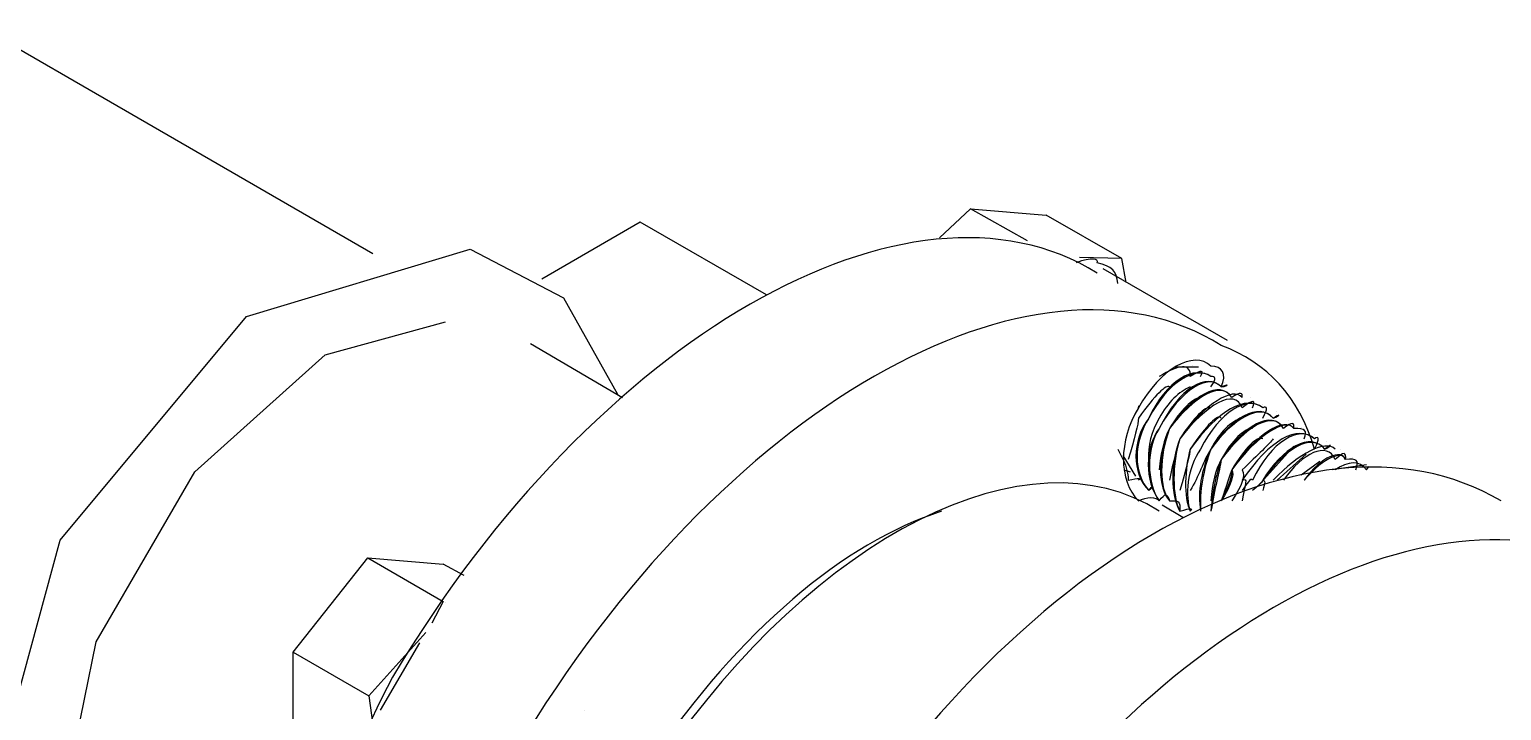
# Model space of a CAD drawing. Header units: inches. Extents: x 0.3 to 33.8, y 15.5 to 37.1.
# Drawn here: x 9.822 to 10.556, y 27.446 to 27.785 of the extents above; entities that cross this region are included whole.
import ezdxf

# ---------------------------------------------------------------- set-up
doc = ezdxf.new("R2010")
doc.units = ezdxf.units.IN
doc.header["$MEASUREMENT"] = 0

# ---------------------------------------------------------------- blocks, each defined once
blk = doc.blocks.new('60298_1')
at = {"transparency": 33554687}
for points in [[(9.6749, 27.85763), (9.99301, 27.67379)], [(10.27549, 27.68153), (10.29098, 27.69599)], [(10.29098, 27.69599), (10.32868, 27.6929)], [(10.31938, 27.67999), (10.29098, 27.69599)], [(10.12624, 27.68928), (10.07719, 27.66088)], [(10.18925, 27.65313), (10.12624, 27.68928)], [(10.36637, 27.67121), (10.32868, 27.6929)], [(9.79987, 27.39441), (9.83706, 27.53074), (9.93001, 27.64229), (10.04155, 27.67585), (10.08803, 27.65158), (10.11488, 27.60355)], [(10.36637, 27.67121), (10.3452, 27.67172)], [(10.41905, 27.63041), (10.35708, 27.66604)], [(10.36844, 27.65933), (10.36637, 27.67121)], [(9.83757, 27.39441), (9.85513, 27.48013), (9.90419, 27.56483), (9.96926, 27.62318), (10.02916, 27.6397)], [(10.07151, 27.62886), (10.11747, 27.60201)], [(10.40459, 27.61698), (10.39271, 27.61698)], [(10.39891, 27.62008), (10.39891, 27.62008)], [(10.40149, 27.61802), (10.40149, 27.61802)], [(10.40459, 27.61698), (10.40459, 27.61698)], [(10.41079, 27.61337), (10.41079, 27.61337)], [(10.4175, 27.60924), (10.4175, 27.60924)], [(10.4237, 27.60562), (10.4237, 27.60562)], [(10.43041, 27.60201), (10.43041, 27.60201)], [(10.43661, 27.59839), (10.43661, 27.59839)], [(10.44332, 27.59478), (10.44332, 27.59478)], [(10.44952, 27.59065), (10.44952, 27.59065)], [(10.45571, 27.58703), (10.45571, 27.58703)], [(10.4521, 27.57774), (10.43402, 27.5576)], [(10.46243, 27.58342), (10.46243, 27.58342)], [(10.46862, 27.5798), (10.46862, 27.5798)], [(10.36689, 27.57309), (10.37309, 27.56276)], [(10.45829, 27.57361), (10.44384, 27.56069)], [(10.46501, 27.56999), (10.45571, 27.56328)], [(10.47534, 27.57619), (10.47534, 27.57619)], [(10.48153, 27.57206), (10.48153, 27.57206)], [(10.36741, 27.56586), (10.37051, 27.56483)], [(10.36741, 27.56586), (10.36741, 27.56586)], [(10.37309, 27.56276), (10.37309, 27.56276)], [(10.48825, 27.56844), (10.4712, 27.56586)], [(10.4712, 27.56638), (10.4712, 27.56638)], [(10.48825, 27.56844), (10.48825, 27.56844)], [(10.3798, 27.55915), (10.3798, 27.55915)], [(10.386, 27.55501), (10.386, 27.55501)], [(10.39684, 27.5421), (10.38651, 27.5483)], [(10.39271, 27.5514), (10.39271, 27.5514)], [(10.39891, 27.54778), (10.39891, 27.54778)], [(9.95325, 27.47497), (9.99043, 27.52197)], [(9.99043, 27.52197), (10.02813, 27.50027)], [(9.99043, 27.52197), (10.02813, 27.51887)], [(10.03845, 27.51318), (10.02813, 27.51887)], [(10.02813, 27.50027), (10.02245, 27.48943)], [(10.02916, 27.49976), (10.02916, 27.49976)], [(10.01935, 27.48478), (9.99095, 27.45328)], [(9.95325, 27.47497), (9.99095, 27.45328)], [(9.95325, 27.42488), (9.95325, 27.47497)], [(10.01625, 27.47962), (9.99663, 27.44605)], [(9.99095, 27.45328), (9.99301, 27.43882)], [(10.09836, 27.44605), (10.09836, 27.44605)]]:
    blk.add_lwpolyline(points, dxfattribs=at)
for points, knots in [([(10.35398, 27.66398), (10.26047, 27.72211), (10.10357, 27.63152), (10.00282, 27.46258), (9.97438, 27.40776), (9.95159, 27.34752), (9.94085, 27.287)], [0, 0, 0, 0, 1, 1, 1, 2, 2, 2, 2]), ([(10.36431, 27.65881), (10.36396, 27.66473), (10.36146, 27.66739), (10.35398, 27.66914), (10.35508, 27.67107), (10.35115, 27.67189), (10.34365, 27.66914)], [0, 0, 0, 0, 1, 1, 1, 2, 2, 2, 2]), ([(10.46243, 27.57619), (10.45466, 27.60254), (10.43861, 27.61926), (10.41595, 27.62783), (10.32242, 27.68634), (10.16552, 27.59576), (10.06479, 27.42643), (10.03906, 27.37673), (10.01741, 27.32181), (10.00282, 27.26634)], [0, 0, 0, 0, 1, 1, 1, 2, 2, 2, 3, 3, 3, 3]), ([(10.41079, 27.61234), (10.40252, 27.61842), (10.38851, 27.61033), (10.3798, 27.59168), (10.37123, 27.5804), (10.37123, 27.56423), (10.3798, 27.55553)], [0, 0, 0, 0, 1, 1, 1, 2, 2, 2, 2]), ([(10.41079, 27.60717), (10.41376, 27.61173), (10.41291, 27.61242), (10.41079, 27.61234), (10.40332, 27.61796), (10.38931, 27.60987), (10.3798, 27.59168), (10.37203, 27.57994), (10.37203, 27.56376), (10.3798, 27.55553), (10.38162, 27.55823), (10.38264, 27.55783), (10.3798, 27.55553)], [0, 0, 0, 0, 1, 1, 1, 2, 2, 2, 3, 3, 3, 4, 4, 4, 4]), ([(10.41595, 27.60717), (10.41883, 27.61365), (10.41629, 27.61769), (10.41079, 27.6175), (10.40219, 27.62584), (10.38538, 27.61613), (10.37464, 27.59684), (10.37499, 27.59814), (10.37498, 27.59812), (10.37464, 27.59684)], [0, 0, 0, 0, 1, 1, 1, 2, 2, 2, 3, 3, 3, 3]), ([(10.40562, 27.61234), (10.40733, 27.61545), (10.40647, 27.61614), (10.40046, 27.61234), (10.40098, 27.61931), (10.39467, 27.61838), (10.38496, 27.61234)], [0, 0, 0, 0, 1, 1, 1, 2, 2, 2, 2]), ([(10.39013, 27.60717), (10.38861, 27.60876), (10.38282, 27.60316), (10.37464, 27.59168), (10.3746, 27.58892), (10.37264, 27.5811), (10.36947, 27.57102)], [0, 0, 0, 0, 1, 1, 1, 2, 2, 2, 2]), ([(10.41595, 27.60717), (10.40895, 27.61471), (10.39494, 27.60662), (10.38496, 27.58652), (10.37766, 27.57669), (10.37766, 27.56051), (10.38496, 27.55037)], [0, 0, 0, 0, 1, 1, 1, 2, 2, 2, 2]), ([(10.40046, 27.60717), (10.39505, 27.60505), (10.38926, 27.59944), (10.38496, 27.59168), (10.38104, 27.5852), (10.37908, 27.57738), (10.3798, 27.57102)], [0, 0, 0, 0, 1, 1, 1, 2, 2, 2, 2]), ([(10.41595, 27.60717), (10.4202, 27.60802), (10.41934, 27.60871), (10.41595, 27.60717), (10.40976, 27.61424), (10.39575, 27.60615), (10.38496, 27.58652), (10.37847, 27.57622), (10.37847, 27.56005), (10.38496, 27.55037), (10.38805, 27.55451), (10.38908, 27.55412), (10.39013, 27.55037)], [0, 0, 0, 0, 1, 1, 1, 2, 2, 2, 3, 3, 3, 4, 4, 4, 4]), ([(10.40562, 27.60201), (10.40149, 27.60133), (10.39569, 27.59573), (10.39013, 27.58652), (10.38747, 27.58149), (10.38552, 27.57367), (10.38496, 27.56586)], [0, 0, 0, 0, 1, 1, 1, 2, 2, 2, 2]), ([(10.42111, 27.60201), (10.41539, 27.61099), (10.40138, 27.6029), (10.39013, 27.58652), (10.3841, 27.57297), (10.3841, 27.5568), (10.39013, 27.55037)], [0, 0, 0, 0, 1, 1, 1, 2, 2, 2, 2]), ([(10.42628, 27.60201), (10.42664, 27.6043), (10.42578, 27.60499), (10.42111, 27.60201), (10.41619, 27.61053), (10.40219, 27.60244), (10.39013, 27.58652), (10.3849, 27.57251), (10.3849, 27.55633), (10.39013, 27.55037), (10.39449, 27.5508), (10.39552, 27.5504), (10.39529, 27.5452)], [0, 0, 0, 0, 1, 1, 1, 2, 2, 2, 3, 3, 3, 4, 4, 4, 4]), ([(10.42628, 27.60201), (10.42183, 27.60727), (10.40782, 27.59919), (10.39529, 27.58135), (10.39054, 27.56925), (10.39054, 27.55308), (10.39529, 27.5452)], [0, 0, 0, 0, 1, 1, 1, 2, 2, 2, 2]), ([(10.43144, 27.59684), (10.43307, 27.60059), (10.43222, 27.60127), (10.42628, 27.59684), (10.42263, 27.60681), (10.40862, 27.59872), (10.39529, 27.58135), (10.39134, 27.56879), (10.39134, 27.55261), (10.39529, 27.5452), (10.40093, 27.54708), (10.40195, 27.54669), (10.40046, 27.5452)], [0, 0, 0, 0, 1, 1, 1, 2, 2, 2, 3, 3, 3, 4, 4, 4, 4]), ([(10.43661, 27.59684), (10.42826, 27.60356), (10.41425, 27.59547), (10.40046, 27.57619), (10.39775, 27.56688), (10.39695, 27.55201), (10.40046, 27.5452)], [0, 0, 0, 0, 1, 1, 1, 2, 2, 2, 2]), ([(10.43661, 27.59168), (10.43951, 27.59687), (10.43865, 27.59756), (10.43661, 27.59684), (10.42907, 27.6031), (10.41506, 27.59501), (10.40562, 27.57619), (10.39881, 27.56687), (10.39778, 27.55245), (10.40046, 27.5452)], [0, 0, 0, 0, 1, 1, 1, 2, 2, 2, 3, 3, 3, 3]), ([(10.37464, 27.59684), (10.36464, 27.58015), (10.36466, 27.56079), (10.37464, 27.55037), (10.37874, 27.55266), (10.38351, 27.55248), (10.38496, 27.55037)], [0, 0, 0, 0, 1, 1, 1, 2, 2, 2, 2]), ([(10.41079, 27.59684), (10.40792, 27.59761), (10.40213, 27.59201), (10.39529, 27.58135), (10.39391, 27.57777), (10.39195, 27.56995), (10.39013, 27.56069)], [0, 0, 0, 0, 1, 1, 1, 2, 2, 2, 2]), ([(10.41595, 27.59168), (10.41436, 27.5939), (10.40857, 27.58829), (10.40046, 27.57619), (10.40035, 27.57405), (10.39839, 27.56623), (10.39529, 27.55553)], [0, 0, 0, 0, 1, 1, 1, 2, 2, 2, 2]), ([(10.42628, 27.59168), (10.4208, 27.59018), (10.415, 27.58458), (10.41079, 27.57619), (10.40678, 27.57034), (10.40483, 27.56251), (10.40046, 27.55553)], [0, 0, 0, 0, 1, 1, 1, 2, 2, 2, 2]), ([(10.44177, 27.59168), (10.4347, 27.59984), (10.42069, 27.59175), (10.41079, 27.57619), (10.40602, 27.56635), (10.40399, 27.55484), (10.40562, 27.5452)], [0, 0, 0, 0, 1, 1, 1, 2, 2, 2, 2]), ([(10.44177, 27.59168), (10.44595, 27.59315), (10.44509, 27.59384), (10.44177, 27.59168), (10.4355, 27.59938), (10.42149, 27.59129), (10.41079, 27.57619), (10.40703, 27.56623), (10.40492, 27.5551), (10.40562, 27.5452)], [0, 0, 0, 0, 1, 1, 1, 2, 2, 2, 3, 3, 3, 3]), ([(10.44693, 27.58652), (10.44114, 27.59612), (10.42713, 27.58804), (10.41595, 27.57102), (10.41396, 27.56523), (10.41162, 27.55664), (10.41079, 27.5452)], [0, 0, 0, 0, 1, 1, 1, 2, 2, 2, 2]), ([(10.4521, 27.58652), (10.45238, 27.58943), (10.45153, 27.59012), (10.44693, 27.58652), (10.44194, 27.59566), (10.42793, 27.58757), (10.41595, 27.57102), (10.41494, 27.56507), (10.4126, 27.55683), (10.41079, 27.5452)], [0, 0, 0, 0, 1, 1, 1, 2, 2, 2, 3, 3, 3, 3]), ([(10.43144, 27.58652), (10.42723, 27.58646), (10.42144, 27.58086), (10.41595, 27.57102), (10.41322, 27.56662), (10.41126, 27.5588), (10.41079, 27.55037)], [0, 0, 0, 0, 1, 1, 1, 2, 2, 2, 2]), ([(10.4521, 27.58652), (10.44757, 27.59241), (10.43356, 27.58432), (10.42111, 27.56586), (10.42174, 27.56384), (10.4196, 27.5579), (10.41595, 27.55037)], [0, 0, 0, 0, 1, 1, 1, 2, 2, 2, 2]), ([(10.45726, 27.58135), (10.45882, 27.58572), (10.45796, 27.58641), (10.4521, 27.58652), (10.44838, 27.59195), (10.43437, 27.58386), (10.42111, 27.56586), (10.42271, 27.56366), (10.42063, 27.55804), (10.41595, 27.55037)], [0, 0, 0, 0, 1, 1, 1, 2, 2, 2, 3, 3, 3, 3]), ([(10.43661, 27.58135), (10.43367, 27.58275), (10.42788, 27.57714), (10.42111, 27.56586), (10.42037, 27.56415), (10.41842, 27.55773), (10.41595, 27.55037)], [0, 0, 0, 0, 1, 1, 1, 2, 2, 2, 2]), ([(10.44177, 27.58135), (10.4401, 27.57903), (10.43431, 27.57343), (10.42628, 27.56586), (10.42809, 27.56265), (10.42652, 27.55875), (10.42111, 27.55037)], [0, 0, 0, 0, 1, 1, 1, 2, 2, 2, 2]), ([(10.46243, 27.58135), (10.45401, 27.58869), (10.44, 27.58061), (10.42628, 27.56069), (10.42945, 27.56233), (10.42791, 27.55886), (10.42628, 27.55037)], [0, 0, 0, 0, 1, 1, 1, 2, 2, 2, 2]), ([(10.46243, 27.57619), (10.46525, 27.582), (10.4644, 27.5827), (10.46243, 27.58135), (10.45481, 27.58823), (10.44081, 27.58014), (10.43144, 27.56069), (10.43041, 27.56214), (10.42897, 27.55896), (10.42628, 27.55553)], [0, 0, 0, 0, 1, 1, 1, 2, 2, 2, 3, 3, 3, 3]), ([(10.46759, 27.57619), (10.46045, 27.58498), (10.44644, 27.57689), (10.43661, 27.56069), (10.43714, 27.56079), (10.43653, 27.55964), (10.43144, 27.55553)], [0, 0, 0, 0, 1, 1, 1, 2, 2, 2, 2]), ([(10.46759, 27.57619), (10.47169, 27.57829), (10.47084, 27.57898), (10.46759, 27.57619), (10.46125, 27.58451), (10.44724, 27.57642), (10.43661, 27.56069), (10.43811, 27.5606), (10.43763, 27.55973), (10.43661, 27.55553)], [0, 0, 0, 0, 1, 1, 1, 2, 2, 2, 3, 3, 3, 3]), ([(10.36431, 27.57619), (10.36734, 27.57105), (10.36968, 27.56512), (10.36947, 27.56069), (10.37518, 27.56195), (10.37621, 27.56155), (10.37464, 27.56069)], [0, 0, 0, 0, 1, 1, 1, 2, 2, 2, 2]), ([(10.47792, 27.57102), (10.47813, 27.57457), (10.47727, 27.57526), (10.47275, 27.57102), (10.46862, 27.58026), (10.45644, 27.57432), (10.44693, 27.56069)], [0, 0, 0, 0, 1, 1, 1, 2, 2, 2, 2]), ([(10.48308, 27.56586), (10.48456, 27.57085), (10.48371, 27.57155), (10.47792, 27.57102), (10.47663, 27.57563), (10.46748, 27.57264), (10.45726, 27.56069)], [0, 0, 0, 0, 1, 1, 1, 2, 2, 2, 2]), ([(10.55538, 27.55037), (10.4596, 27.60714), (10.3027, 27.51655), (10.20422, 27.3438), (10.17188, 27.28998), (10.14849, 27.22657), (10.13709, 27.16306)], [0, 0, 0, 0, 1, 1, 1, 2, 2, 2, 2]), ([(10.48825, 27.56586), (10.48992, 27.56793), (10.48957, 27.56816), (10.48825, 27.56586), (10.48495, 27.57084), (10.47914, 27.57018), (10.47275, 27.56586)], [0, 0, 0, 0, 1, 1, 1, 2, 2, 2, 2])]:
    blk.add_open_spline(points, degree=3, knots=knots, dxfattribs=at)
for points in [[(10.47275, 27.57619), (10.46762, 27.58083), (10.45507, 27.57448), (10.44177, 27.56069)], [(10.47792, 27.57102), (10.47562, 27.57622), (10.46608, 27.57289), (10.45726, 27.56069)], [(10.38496, 27.5452), (10.31981, 27.58718), (10.21346, 27.53285), (10.13709, 27.42126)], [(10.27652, 27.5452), (10.22784, 27.5297), (10.17548, 27.48505), (10.13192, 27.42126)], [(10.60702, 27.51938), (10.513, 27.56297), (10.37121, 27.4805), (10.27652, 27.32831)]]:
    blk.add_open_spline(points, degree=3, dxfattribs=at)

msp = doc.modelspace()

# ---------------------------------------------------------------- block references
msp.add_blockref('60298_1', (0, 0))

doc.saveas('drawing.dxf')
